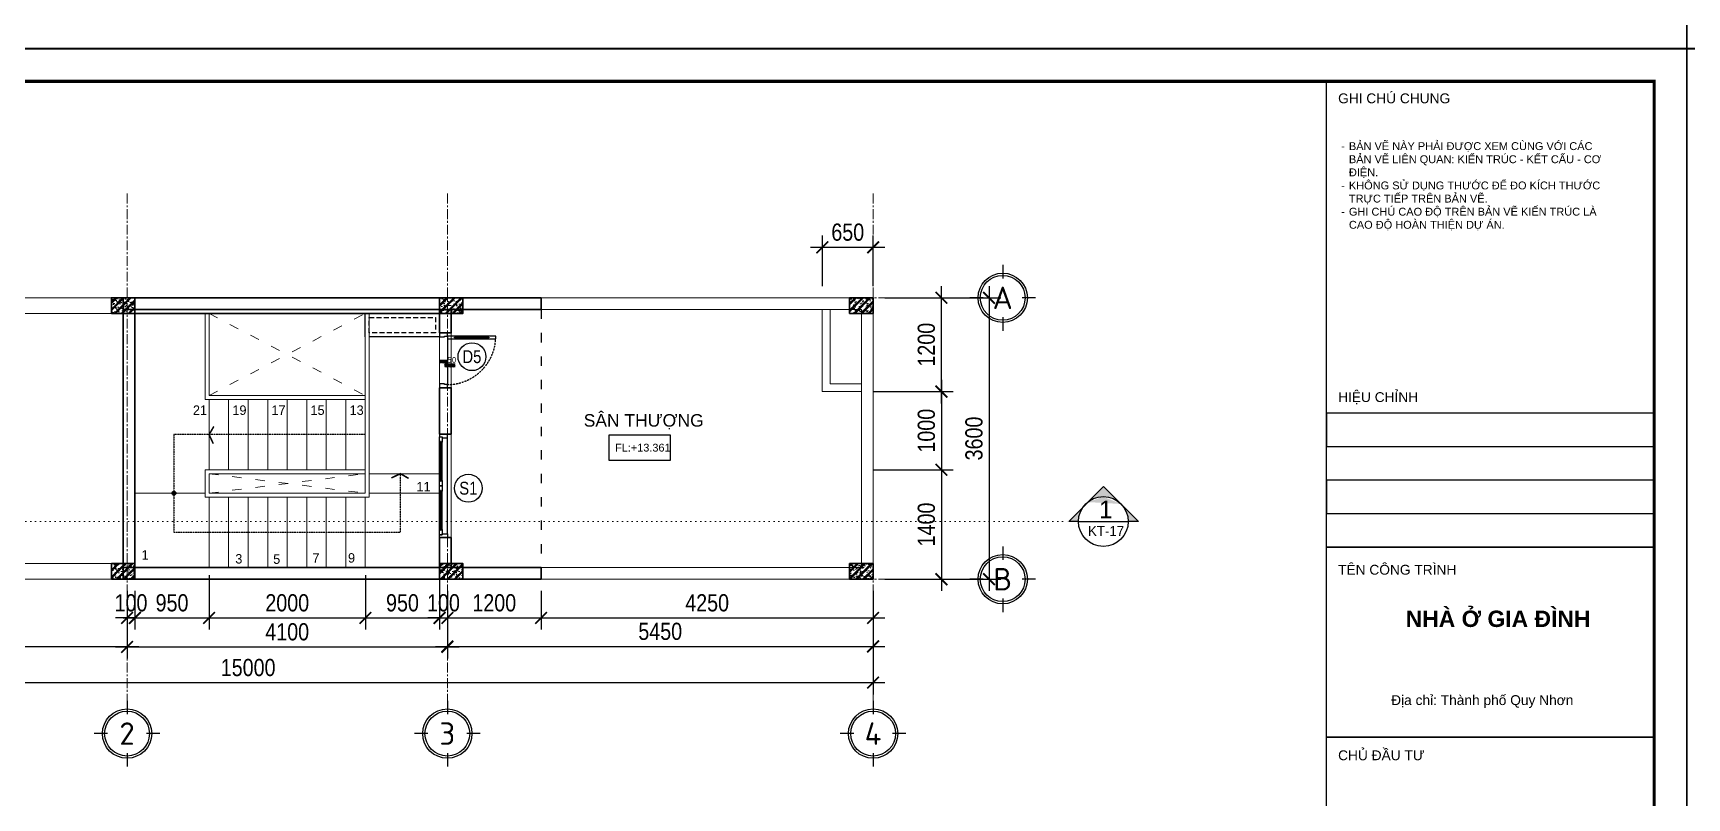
# Model space of a CAD drawing. Header units: inches. Extents: x 236662 to 497023, y -248575 to 81795.
# Drawn here: x 296492 to 317662, y -62892 to -53108 of the extents above; entities that cross this region are included whole.
import ezdxf
from ezdxf.enums import TextEntityAlignment as Align

# ---------------------------------------------------------------- set-up
doc = ezdxf.new("R2010")
doc.units = ezdxf.units.IN
doc.header["$LTSCALE"] = 10
doc.header["$MEASUREMENT"] = 0
for name, pattern in [('ACAD_ISO03W100', [30, 12, -18]), ('CENTER', [2, 1.25, -0.25, 0.25, -0.25]), ('CENTER2', [1.125, 0.75, -0.125, 0.125, -0.125]), ('DASHED2', [0.375, 0.25, -0.125]), ('DOT2', [0.125, 0, -0.125]), ('HIDDEN', [0.375, 0.25, -0.125])]:
    doc.linetypes.add(name, pattern=pattern)
for name, color, linetype in [('01. HP_TEXT', 9, 'Continuous'), ('04. HP_CUA', 153, 'Continuous'), ('07. HP_KY HIEU', 43, 'Continuous'), ('08. HP_DIM', 118, 'Continuous'), ('10. HP_VAT DUNG 1', 144, 'Continuous'), ('12. HP_NET KHUAT', 25, 'ACAD_ISO03W100'), ('TEXT', 2, 'Continuous'), ('truc', 2, 'CENTER2')]:
    doc.layers.add(name, color=color, linetype=linetype)
for name, color, linetype, lineweight in [('02. HP_BE TONG', 1, 'Continuous', 35), ('03. HP_TUONG', 2, 'Continuous', 35), ('05. HP_TRUC', 251, 'CENTER', 5), ('06. HP_THAY 1', 134, 'Continuous', 15), ('06. HP_THAY 2', 147, 'Continuous', 13), ('09_HP_HATCH', 8, 'Continuous', 5), ('14. HP_OPENING', 250, 'ACAD_ISO03W100', 5), ('GHICHU', 7, 'Continuous', 9), ('N KHUAT', 8, 'Continuous', 5), ('net-025', 3, 'Continuous', 25)]:
    doc.layers.add(name, color=color, linetype=linetype, lineweight=lineweight)
doc.layers.add('Tpl_Bound', color=1, linetype='Continuous', plot=False)
doc.styles.add('AVO', font='VAVOB.TTF')
doc.styles.add('BAOANNOTE', font='arial.ttf', dxfattribs={"width": 0.8})
doc.styles.add('ISOCP50', font='isocpeur.ttf')
doc.styles.get("Standard").update_dxf_attribs({"font": 'arial.ttf'})
doc.styles.add('TA1', font='arial.ttf')
doc.styles.add('Tahoma', font='tahoma.ttf')
doc.styles.add('TEXT (none)', font='arial.ttf')
doc.styles.add('text2', font='VHELVCN.TTF')
doc.styles.add('TEXTS', font='VHELVCN.TTF')
doc.styles.add('TITLE', font='VHELVCN.TTF')
doc.dimstyles.new('AL-100', dxfattribs={"dimtxt": 220, "dimasz": 150, "dimexe": 150, "dimexo": 150, "dimgap": 80, "dimtad": 1, "dimdec": 0, "dimzin": 9, "dimtxsty": 'text2', "dimblk": 'ARCHTICK', "dimcen": 1, "dimdle": 150, "dimclrd": 256, "dimclre": 256, "dimclrt": 7, "dimadec": 0, "dimazin": 0, "dimtfac": 1, "dimtdec": 0, "dimtix": 1, "dimtmove": 2, "dimatfit": 3, "dimldrblk": 'ARCHTICK', "dimfxl": 1, "dimtolj": 1, "dimtzin": 0, "dimlwd": -1, "dimlwe": -1, "dimarcsym": 0})

# ---------------------------------------------------------------- blocks, each defined once
blk = doc.blocks.new('_ArchTick')
at = {"color": 0, "linetype": 'ByBlock', "const_width": 0.15}
blk.add_lwpolyline([(-0.5, -0.5), (0.5, 0.5)], dxfattribs=at)
blk = doc.blocks.new('*D160')
at = {"layer": '08. HP_DIM', "transparency": 16777216}
for p, q in [((308119, -58545), (308119, -60245)), ((307395, -58695), (308269, -58695)), ((307395, -60095), (308269, -60095))]:
    blk.add_line(p, q, dxfattribs=at)
at = {"layer": 'Defpoints', "color": 0, "transparency": 16777216}
for p in [(307245, -58695), (307245, -60095), (308119, -60095)]:
    blk.add_point(p, dxfattribs=at)
at = {"layer": '08. HP_DIM', "transparency": 16777216, "xscale": 150, "yscale": 150, "zscale": 150}
for p, rotation in [((308119, -58695), 90), ((308119, -60095), 270)]:
    blk.add_blockref('_ArchTick', p, dxfattribs=dict(at, rotation=rotation))
at = {"layer": '08. HP_DIM', "color": 7, "transparency": 16777216, "insert": (307927, -59395), "char_height": 220, "attachment_point": 5, "rotation": 90, "style": 'text2'}
blk.add_mtext('\\A1;1400', dxfattribs=at)
blk = doc.blocks.new('*D152')
at = {"layer": '08. HP_DIM', "transparency": 16777216}
for p, q in [((298745, -60045), (298745, -60740)), ((297795, -60245), (297795, -60740)), ((297645, -60590), (298895, -60590))]:
    blk.add_line(p, q, dxfattribs=at)
at = {"layer": 'Defpoints', "color": 0, "transparency": 16777216}
for p in [(298745, -59895), (297795, -60095), (298745, -60590)]:
    blk.add_point(p, dxfattribs=at)
at = {"layer": '08. HP_DIM', "transparency": 16777216, "xscale": 150, "yscale": 150, "zscale": 150, "rotation": 180}
blk.add_blockref('_ArchTick', (297795, -60590), dxfattribs=at)
at = {"layer": '08. HP_DIM', "transparency": 16777216, "xscale": 150, "yscale": 150, "zscale": 150}
blk.add_blockref('_ArchTick', (298745, -60590), dxfattribs=at)
at = {"layer": '08. HP_DIM', "color": 7, "transparency": 16777216, "insert": (298270, -60398), "char_height": 220, "attachment_point": 5, "style": 'text2'}
blk.add_mtext('\\A1;950', dxfattribs=at)
blk = doc.blocks.new('*D153')
at = {"layer": '08. HP_DIM', "transparency": 16777216}
for p, q in [((301795, -60245), (301795, -60740)), ((302995, -60245), (302995, -60740)), ((301645, -60590), (303145, -60590))]:
    blk.add_line(p, q, dxfattribs=at)
at = {"layer": 'Defpoints', "color": 0, "transparency": 16777216}
for p in [(301795, -60095), (302995, -60095), (302995, -60590)]:
    blk.add_point(p, dxfattribs=at)
at = {"layer": '08. HP_DIM', "transparency": 16777216, "xscale": 150, "yscale": 150, "zscale": 150, "rotation": 180}
blk.add_blockref('_ArchTick', (301795, -60590), dxfattribs=at)
at = {"layer": '08. HP_DIM', "transparency": 16777216, "xscale": 150, "yscale": 150, "zscale": 150}
blk.add_blockref('_ArchTick', (302995, -60590), dxfattribs=at)
at = {"layer": '08. HP_DIM', "color": 7, "transparency": 16777216, "insert": (302395, -60398), "char_height": 220, "attachment_point": 5, "style": 'text2'}
blk.add_mtext('\\A1;1200', dxfattribs=at)
blk = doc.blocks.new('*D154')
at = {"layer": '08. HP_DIM', "transparency": 16777216}
for p, q in [((302995, -60245), (302995, -60740)), ((307245, -60245), (307245, -60740)), ((302845, -60590), (307395, -60590))]:
    blk.add_line(p, q, dxfattribs=at)
at = {"layer": 'Defpoints', "color": 0, "transparency": 16777216}
for p in [(302995, -60095), (307245, -60095), (307245, -60590)]:
    blk.add_point(p, dxfattribs=at)
at = {"layer": '08. HP_DIM', "transparency": 16777216, "xscale": 150, "yscale": 150, "zscale": 150, "rotation": 180}
blk.add_blockref('_ArchTick', (302995, -60590), dxfattribs=at)
at = {"layer": '08. HP_DIM', "transparency": 16777216, "xscale": 150, "yscale": 150, "zscale": 150}
blk.add_blockref('_ArchTick', (307245, -60590), dxfattribs=at)
at = {"layer": '08. HP_DIM', "color": 7, "transparency": 16777216, "insert": (305120, -60398), "char_height": 220, "attachment_point": 5, "style": 'text2'}
blk.add_mtext('\\A1;4250', dxfattribs=at)
blk = doc.blocks.new('*D155')
at = {"layer": '08. HP_DIM', "transparency": 16777216}
for p, q in [((307395, -56495), (308269, -56495)), ((308119, -57845), (308119, -56345)), ((307245, -57695), (308269, -57695))]:
    blk.add_line(p, q, dxfattribs=at)
at = {"layer": 'Defpoints', "color": 0, "transparency": 16777216}
for p in [(307245, -56495), (308119, -56495), (307095, -57695)]:
    blk.add_point(p, dxfattribs=at)
at = {"layer": '08. HP_DIM', "transparency": 16777216, "xscale": 150, "yscale": 150, "zscale": 150}
for p, rotation in [((308119, -56495), 90), ((308119, -57695), 270)]:
    blk.add_blockref('_ArchTick', p, dxfattribs=dict(at, rotation=rotation))
at = {"layer": '08. HP_DIM', "color": 7, "transparency": 16777216, "insert": (307927, -57095), "char_height": 220, "attachment_point": 5, "rotation": 90, "style": 'text2'}
blk.add_mtext('\\A1;1200', dxfattribs=at)
blk = doc.blocks.new('grid test1')
at = {"ltscale": 20}
for p, q in [((0, 440), (0, 260)), ((-260, 0), (-440, 0)), ((440, 0), (260, 0)), ((0, -260), (0, -440))]:
    blk.add_line(p, q, dxfattribs=at)
at = {"color": 251, "ltscale": 20, "true_color": 0x636466}
for radius in [330, 300]:
    blk.add_circle((0, 0), radius, dxfattribs=at)
at = {"layer": '01. HP_TEXT', "color": 2, "ltscale": 20, "true_color": 0xf1eb1f, "style": 'ISOCP50'}
blk.add_attdef('GRID', text='', height=300, dxfattribs=at).set_placement((-37, 0), align=Align.MIDDLE_CENTER)
blk = doc.blocks.new('zcsadsdasd3')
at = {"layer": '05. HP_TRUC', "ltscale": 10}
for p, q in [((-15000, 4933), (-15000, -1554)), ((-9550, 4933), (-9550, -1554)), ((-5450, 4933), (-5450, -1554)), ((0, 4933), (0, -1554)), ((-15930, 3600), (1239, 3600)), ((-15930, 0), (1239, 0))]:
    blk.add_line(p, q, dxfattribs=at)
at = {"layer": '07. HP_KY HIEU', "ltscale": 20}
ref = blk.add_blockref('grid test1', (1659, 3600), dxfattribs=dict(at, xscale=0.955500000156462, yscale=0.955500000156462, zscale=0.955500000156462))
ref.add_attrib('GRID', 'A', dxfattribs={"layer": 'TEXT', "ltscale": 20, "height": 287, "style": 'ISOCP50'}).set_placement((1659, 3600), align=Align.MIDDLE_CENTER)
ref = blk.add_blockref('grid test1', (1659, 0), dxfattribs=dict(at, xscale=0.955500000156462, yscale=0.955500000156462, zscale=0.955500000156462))
ref.add_attrib('GRID', 'B', dxfattribs={"layer": 'TEXT', "ltscale": 20, "height": 287, "style": 'ISOCP50'}).set_placement((1659, 0), align=Align.MIDDLE_CENTER)
ref = blk.add_blockref('grid test1', (-15000, -1975), dxfattribs=dict(at, xscale=0.955500000156462, yscale=0.955500000156462, zscale=0.955500000156462))
ref.add_attrib('GRID', '1', dxfattribs={"layer": 'TEXT', "ltscale": 20, "height": 287, "style": 'ISOCP50'}).set_placement((-15000, -1975), align=Align.MIDDLE_CENTER)
ref = blk.add_blockref('grid test1', (-9550, -1975), dxfattribs=dict(at, xscale=0.955500000156462, yscale=0.955500000156462, zscale=0.955500000156462))
ref.add_attrib('GRID', '2', dxfattribs={"layer": 'TEXT', "ltscale": 20, "height": 287, "style": 'ISOCP50'}).set_placement((-9550, -1975), align=Align.MIDDLE_CENTER)
ref = blk.add_blockref('grid test1', (-5450, -1975), dxfattribs=dict(at, xscale=0.955500000156462, yscale=0.955500000156462, zscale=0.955500000156462))
ref.add_attrib('GRID', '3', dxfattribs={"layer": 'TEXT', "ltscale": 20, "height": 287, "style": 'ISOCP50'}).set_placement((-5450, -1975), align=Align.MIDDLE_CENTER)
ref = blk.add_blockref('grid test1', (0, -1975), dxfattribs=dict(at, xscale=0.955500000156462, yscale=0.955500000156462, zscale=0.955500000156462))
ref.add_attrib('GRID', '4', dxfattribs={"layer": 'TEXT', "ltscale": 20, "height": 287, "style": 'ISOCP50'}).set_placement((0, -1975), align=Align.MIDDLE_CENTER)
blk = doc.blocks.new('*D156')
at = {"layer": '08. HP_DIM', "transparency": 16777216}
for p, q in [((298745, -60045), (298745, -60740)), ((300745, -60045), (300745, -60740)), ((298595, -60590), (300895, -60590))]:
    blk.add_line(p, q, dxfattribs=at)
at = {"layer": 'Defpoints', "color": 0, "transparency": 16777216}
for p in [(298745, -59895), (300745, -59895), (300745, -60590)]:
    blk.add_point(p, dxfattribs=at)
at = {"layer": '08. HP_DIM', "transparency": 16777216, "xscale": 150, "yscale": 150, "zscale": 150, "rotation": 180}
blk.add_blockref('_ArchTick', (298745, -60590), dxfattribs=at)
at = {"layer": '08. HP_DIM', "transparency": 16777216, "xscale": 150, "yscale": 150, "zscale": 150}
blk.add_blockref('_ArchTick', (300745, -60590), dxfattribs=at)
at = {"layer": '08. HP_DIM', "color": 7, "transparency": 16777216, "insert": (299745, -60398), "char_height": 220, "attachment_point": 5, "style": 'text2'}
blk.add_mtext('\\A1;2000', dxfattribs=at)
blk = doc.blocks.new('*D157')
at = {"layer": '08. HP_DIM', "transparency": 16777216}
for p, q in [((300745, -60045), (300745, -60740)), ((301695, -60045), (301695, -60740)), ((300595, -60590), (301845, -60590))]:
    blk.add_line(p, q, dxfattribs=at)
at = {"layer": 'Defpoints', "color": 0, "transparency": 16777216}
for p in [(300745, -59895), (301695, -59895), (301695, -60590)]:
    blk.add_point(p, dxfattribs=at)
at = {"layer": '08. HP_DIM', "transparency": 16777216, "xscale": 150, "yscale": 150, "zscale": 150, "rotation": 180}
blk.add_blockref('_ArchTick', (300745, -60590), dxfattribs=at)
at = {"layer": '08. HP_DIM', "transparency": 16777216, "xscale": 150, "yscale": 150, "zscale": 150}
blk.add_blockref('_ArchTick', (301695, -60590), dxfattribs=at)
at = {"layer": '08. HP_DIM', "color": 7, "transparency": 16777216, "insert": (301220, -60398), "char_height": 220, "attachment_point": 5, "style": 'text2'}
blk.add_mtext('\\A1;950', dxfattribs=at)
blk = doc.blocks.new('*D158')
at = {"layer": '08. HP_DIM', "transparency": 16777216}
for p, q in [((308119, -57545), (308119, -58845)), ((307245, -57695), (308269, -57695)), ((307245, -58695), (308269, -58695))]:
    blk.add_line(p, q, dxfattribs=at)
at = {"layer": 'Defpoints', "color": 0, "transparency": 16777216}
for p in [(307095, -57695), (307095, -58695), (308119, -58695)]:
    blk.add_point(p, dxfattribs=at)
at = {"layer": '08. HP_DIM', "transparency": 16777216, "xscale": 150, "yscale": 150, "zscale": 150}
for p, rotation in [((308119, -57695), 90), ((308119, -58695), 270)]:
    blk.add_blockref('_ArchTick', p, dxfattribs=dict(at, rotation=rotation))
at = {"layer": '08. HP_DIM', "color": 7, "transparency": 16777216, "insert": (307927, -58195), "char_height": 220, "attachment_point": 5, "rotation": 90, "style": 'text2'}
blk.add_mtext('\\A1;1000', dxfattribs=at)
blk = doc.blocks.new('*D159')
at = {"layer": '08. HP_DIM', "transparency": 16777216}
for p, q in [((306445, -55849), (307395, -55849)), ((306595, -56345), (306595, -55699)), ((307245, -56345), (307245, -55699))]:
    blk.add_line(p, q, dxfattribs=at)
at = {"layer": 'Defpoints', "color": 0, "transparency": 16777216}
for p in [(307245, -55849), (306595, -56495), (307245, -56495)]:
    blk.add_point(p, dxfattribs=at)
at = {"layer": '08. HP_DIM', "transparency": 16777216, "xscale": 150, "yscale": 150, "zscale": 150, "rotation": 180}
blk.add_blockref('_ArchTick', (306595, -55849), dxfattribs=at)
at = {"layer": '08. HP_DIM', "transparency": 16777216, "xscale": 150, "yscale": 150, "zscale": 150}
blk.add_blockref('_ArchTick', (307245, -55849), dxfattribs=at)
at = {"layer": '08. HP_DIM', "color": 7, "transparency": 16777216, "insert": (306920, -55656), "char_height": 220, "attachment_point": 5, "style": 'text2'}
blk.add_mtext('\\A1;650', dxfattribs=at)
blk = doc.blocks.new('KHUNG TEN A-3')
at = {"layer": '01. HP_TEXT'}
for points in [[(365, 220.95), (365, 292), (415, 292), (415, 220.95)], [(365, 241.41), (365, 236.3), (415, 236.3), (415, 241.41)], [(365, 231.18), (365, 236.3), (415, 236.3), (415, 231.18)], [(365, 231.18), (365, 226.07), (415, 226.07), (415, 231.18)], [(365, 220.95), (365, 226.07), (415, 226.07), (415, 220.95)], [(365, 191.95), (365, 220.95), (415, 220.95), (415, 191.95)], [(365, 163.34), (365, 191.95), (415, 191.95), (415, 163.34)]]:
    blk.add_lwpolyline(points, close=True, dxfattribs=at)
at = {"layer": '02. HP_BE TONG', "color": 1, "const_width": 0.5}
blk.add_lwpolyline([(15, 5), (415, 5), (415, 292), (15, 292)], close=True, dxfattribs=at)
at = {"layer": '06. HP_THAY 1'}
blk.add_lwpolyline([(0, 297), (420, 297), (420, 0), (0, 0)], close=True, dxfattribs=at)
at = {"layer": 'Defpoints'}
blk.add_lwpolyline([(0, 0), (420, 0), (420, 297), (0, 297)], close=True, dxfattribs=at)
at = {"layer": '01. HP_TEXT', "color": 7, "style": 'TA1'}
for s, p in [('GHI CHÚ CHUNG', (366.75, 288.67)), ('HIỆU CHỈNH', (366.75, 243.09)), ('TÊN CÔNG TRÌNH', (366.75, 216.75)), ('CHỦ ĐẦU TƯ', (366.75, 188.44))]:
    blk.add_text(s, height=1.5, dxfattribs=at).set_placement(p)
at = {"layer": '01. HP_TEXT', "attachment_point": 1}
for s, width, gutter_width, heights, insert, char_height, style in [('\\pi-1.2,l2.4,t2.4,4.8;-^IBẢN VẼ NÀY PHẢI ĐƯỢC XEM CÙNG VỚI CÁC \\P\\pi0,t4.8;BẢN VẼ LIÊN QUAN: KIẾN TRÚC - KẾT CẤU - CƠ \\PĐIỆN.\\P\\pi-1.2,t2.4,4.8;-^IKHÔNG SỬ DỤNG THƯỚC ĐỂ ĐO KÍCH THƯỚC \\P\\pi0,t4.8;TRỰC TIẾP TRÊN BẢN VẼ.\\P\\pi-1.2,t2.4,4.8;-^IGHI CHÚ CAO ĐỘ TRÊN BẢN VẼ KIẾN TRÚC LÀ \\P\\pi0,t4.8;CAO ĐỘ HOÀN THIỆN DỰ ÁN.', 42.6333, 2.41, [32.36], (366, 282.73), 1.2, 'TEXT (none)'), ('\\pi10.25739;{\\fArial|b1|i0|c0|p34;NHÀ Ở GIA ĐÌNH}', 48.1904, 0.0339, [17.72], (366.81, 211.27), 2.5, 'TA1')]:
    blk.add_mtext_dynamic_manual_height_columns(s, width=width, gutter_width=gutter_width, heights=heights, dxfattribs=dict(at, insert=insert, char_height=char_height, style=style))
at = {"layer": '01. HP_TEXT', "color": 7, "insert": (372.3, 198.36), "char_height": 1.5, "attachment_point": 1, "style": 'TA1'}
blk.add_mtext_dynamic_manual_height_columns('\\A1;\\pxi-0.29899,l2,t4.70101,11.70101;Địa chỉ: Thành phố Quy Nhơn', width=34.8513, gutter_width=2.41, heights=[62.37], dxfattribs=at)
blk = doc.blocks.new('*D304')
at = {"layer": '08. HP_DIM', "transparency": 16777216}
for p, q in [((301695, -60045), (301695, -60740)), ((301795, -60245), (301795, -60740)), ((301695, -60590), (301545, -60590)), ((301695, -60590), (301795, -60590)), ((301795, -60590), (301945, -60590))]:
    blk.add_line(p, q, dxfattribs=at)
at = {"layer": 'Defpoints', "color": 0, "transparency": 16777216}
for p in [(301695, -59895), (301795, -60095), (301795, -60590)]:
    blk.add_point(p, dxfattribs=at)
at = {"layer": '08. HP_DIM', "transparency": 16777216, "xscale": 150, "yscale": 150, "zscale": 150}
blk.add_blockref('_ArchTick', (301695, -60590), dxfattribs=at)
at = {"layer": '08. HP_DIM', "transparency": 16777216, "xscale": 150, "yscale": 150, "zscale": 150, "rotation": 180}
blk.add_blockref('_ArchTick', (301795, -60590), dxfattribs=at)
at = {"layer": '08. HP_DIM', "color": 7, "transparency": 16777216, "insert": (301745, -60398), "char_height": 220, "attachment_point": 5, "style": 'text2'}
blk.add_mtext('\\A1;100', dxfattribs=at)
blk = doc.blocks.new('*D305')
at = {"layer": '08. HP_DIM', "transparency": 16777216}
for p, q in [((297695, -60245), (297695, -60740)), ((297795, -60245), (297795, -60740)), ((297695, -60590), (297545, -60590)), ((297795, -60590), (297695, -60590)), ((297795, -60590), (297945, -60590))]:
    blk.add_line(p, q, dxfattribs=at)
at = {"layer": 'Defpoints', "color": 0, "transparency": 16777216}
for p in [(297695, -60095), (297795, -60095), (297695, -60590)]:
    blk.add_point(p, dxfattribs=at)
at = {"layer": '08. HP_DIM', "transparency": 16777216, "xscale": 150, "yscale": 150, "zscale": 150}
blk.add_blockref('_ArchTick', (297695, -60590), dxfattribs=at)
at = {"layer": '08. HP_DIM', "transparency": 16777216, "xscale": 150, "yscale": 150, "zscale": 150, "rotation": 180}
blk.add_blockref('_ArchTick', (297795, -60590), dxfattribs=at)
at = {"layer": '08. HP_DIM', "color": 7, "transparency": 16777216, "insert": (297745, -60398), "char_height": 220, "attachment_point": 5, "style": 'text2'}
blk.add_mtext('\\A1;100', dxfattribs=at)
blk = doc.blocks.new('sdfssdas')
at = {"lineweight": -3}
h = blk.add_hatch(color=256, dxfattribs=at)
edge = h.paths.add_edge_path()
edge.add_line((1902405, -245251), (1902534, -245251))
edge.add_ellipse((1902860, -245251), major_axis=(-231, 231), ratio=1, start_angle=7.3398, end_angle=45, ccw=False)
edge.add_line((1902602, -245052), (1902405, -245251))
edge = h.paths.add_edge_path()
edge.add_ellipse((1902860, -245251), major_axis=(-231, 231), ratio=1, start_angle=315, end_angle=353.4928, ccw=False)
edge.add_ellipse((1902860, -245251), major_axis=(-319, 69), ratio=1, start_angle=237.205, end_angle=282.205, ccw=False)
edge.add_line((1903091, -245020), (1902860, -244789))
edge.add_line((1902860, -244789), (1902657, -244996))
edge = h.paths.add_edge_path()
edge.add_ellipse((1902860, -245251), major_axis=(-109, 308), ratio=1, start_angle=250.4425, end_angle=295.4425, ccw=False)
edge.add_line((1903187, -245251), (1903322, -245251))
edge.add_line((1903322, -245251), (1903091, -245020))
blk.add_line((1902534, -245251), (1903187, -245251), dxfattribs=at)
blk.add_lwpolyline([(1902534, -245251), (1902405, -245251), (1902860, -244789), (1903322, -245251), (1903187, -245251)], dxfattribs=at)
blk.add_circle((1902860, -245251), 327, dxfattribs=at)
at = {"layer": 'GHICHU', "color": 0, "linetype": 'Continuous', "attachment_point": 1, "style": 'AVO'}
for s, insert, char_height, width in [('{\\fVNI-Avo|b0|i0|c0|p2;1}', (1902805, -244975), 234.38, 39462.4), ('{\\fVNI-Avo|b0|i0|c0|p2;KT-17}', (1902659, -245310), 130, 21888.48)]:
    blk.add_mtext(s, dxfattribs=dict(at, insert=insert, char_height=char_height, width=width))
blk = doc.blocks.new('ádasdzz')
at = {"layer": 'truc', "color": 2, "linetype": 'DOT2', "lineweight": 5, "ltscale": 50}
blk.add_lwpolyline([(450, -644), (6834, -644), (6834, -2300), (21310, -2300)], dxfattribs=at)
at = {"xscale": 0.9750026861104956, "yscale": 0.9750026861104956, "zscale": 0.9750026861104956}
blk.add_blockref('sdfssdas', (-1833540, 236820), dxfattribs=at)
blk = doc.blocks.new('Level mark - Plan 2')
blk.add_lwpolyline([(12.53, 0.4), (12.53, 3.6), (4.64, 3.6), (4.64, 0.4)], close=True)
at = {"style": 'BAOANNOTE', "flags": 8}
blk.add_attdef('FL%%P0.000', text='', height=2, dxfattribs=at).set_placement((9, 2), align=Align.MIDDLE_CENTER)
blk = doc.blocks.new('*D1316')
at = {"layer": '08. HP_DIM', "transparency": 16777216}
for p, q in [((-15000, -3750), (-15000, -5073)), ((0, -3750), (0, -5073)), ((-15150, -4923), (150, -4923))]:
    blk.add_line(p, q, dxfattribs=at)
at = {"layer": 'Defpoints', "color": 0, "transparency": 16777216}
for p in [(-15000, -3600), (0, -3600), (0, -4923)]:
    blk.add_point(p, dxfattribs=at)
at = {"layer": '08. HP_DIM', "transparency": 16777216, "xscale": 150, "yscale": 150, "zscale": 150, "rotation": 180}
blk.add_blockref('_ArchTick', (-15000, -4923), dxfattribs=at)
at = {"layer": '08. HP_DIM', "transparency": 16777216, "xscale": 150, "yscale": 150, "zscale": 150}
blk.add_blockref('_ArchTick', (0, -4923), dxfattribs=at)
at = {"layer": '08. HP_DIM', "color": 7, "transparency": 16777216, "insert": (-8000, -4731), "char_height": 220, "attachment_point": 5, "style": 'text2'}
blk.add_mtext('\\A1;15000', dxfattribs=at)
blk = doc.blocks.new('*D1317')
at = {"layer": '08. HP_DIM', "transparency": 16777216}
for p, q in [((-9550, -3750), (-9550, -4616)), ((-5450, -3750), (-5450, -4616)), ((-9700, -4466), (-5300, -4466))]:
    blk.add_line(p, q, dxfattribs=at)
at = {"layer": 'Defpoints', "color": 0, "transparency": 16777216}
for p in [(-9550, -3600), (-5450, -3600), (-5450, -4466)]:
    blk.add_point(p, dxfattribs=at)
at = {"layer": '08. HP_DIM', "transparency": 16777216, "xscale": 150, "yscale": 150, "zscale": 150, "rotation": 180}
blk.add_blockref('_ArchTick', (-9550, -4466), dxfattribs=at)
at = {"layer": '08. HP_DIM', "transparency": 16777216, "xscale": 150, "yscale": 150, "zscale": 150}
blk.add_blockref('_ArchTick', (-5450, -4466), dxfattribs=at)
at = {"layer": '08. HP_DIM', "color": 7, "transparency": 16777216, "insert": (-7500, -4274), "char_height": 220, "attachment_point": 5, "style": 'text2'}
blk.add_mtext('\\A1;4100', dxfattribs=at)
blk = doc.blocks.new('*D1318')
at = {"layer": '08. HP_DIM', "transparency": 16777216}
for p, q in [((-5450, -3750), (-5450, -4610)), ((0, -3750), (0, -4610)), ((-5600, -4460), (150, -4460))]:
    blk.add_line(p, q, dxfattribs=at)
at = {"layer": 'Defpoints', "color": 0, "transparency": 16777216}
for p in [(-5450, -3600), (0, -3600), (0, -4460)]:
    blk.add_point(p, dxfattribs=at)
at = {"layer": '08. HP_DIM', "transparency": 16777216, "xscale": 150, "yscale": 150, "zscale": 150, "rotation": 180}
blk.add_blockref('_ArchTick', (-5450, -4460), dxfattribs=at)
at = {"layer": '08. HP_DIM', "transparency": 16777216, "xscale": 150, "yscale": 150, "zscale": 150}
blk.add_blockref('_ArchTick', (0, -4460), dxfattribs=at)
at = {"layer": '08. HP_DIM', "color": 7, "transparency": 16777216, "insert": (-2725, -4268), "char_height": 220, "attachment_point": 5, "style": 'text2'}
blk.add_mtext('\\A1;5450', dxfattribs=at)
blk = doc.blocks.new('COT')
at = {"layer": '09_HP_HATCH'}
h = blk.add_hatch(dxfattribs=at)
h.set_pattern_fill('CHAU-01', color=256, scale=15, pattern_type=2)
h.set_pattern_definition([(50, (-55276.965, -37444.2), (107.58903, -9.41282), [11.25, -123.75]), (355, (-55276.97, -37444.2), (-20.8127, 112.82882), [9, -99]), (100.4514, (-55268, -37444.99), (86.7764, 103.41593), [9.56103, -105.17132]), (46.1842, (-55276.97, -37414.2), (160.08616, -24.82785), [16.875, -185.625]), (96.6356, (-55263.62, -37416.27), (140.1994, 146.11768), [14.34154, -157.75695]), (351.1842, (-55276.97, -37414.2), (140.1993, 146.1178), [13.5, -148.5]), (21, (-55261.965, -37421.7), (89.53606, -60.39283), [11.25, -123.75]), (326, (-55261.97, -37421.7), (36.4973, 108.7725), [9, -99]), (71.4514, (-55254.5, -37426.73), (126.0334, 48.37957), [9.56103, -105.17132]), (37.5, (-55276.965, -37444.2), (1.823978, 49.934078), [0, -97.8, 0, -100.5, 0, -99.375]), (7.5, (-55276.965, -37444.2), (39.46043, 59.161757), [0, -57.3, 0, -95.55, 0, -37.875]), (327.5, (-55310.415, -37444.2), (80.073365, -3.38323), [0, -37.5, 0, -117, 0, -155.25]), (317.5, (-55325.415, -37444.2), (87.477925, 15.01575), [0, -48.75, 0, -77.7, 0, -110.25]), (45, (-55276.965, -37444.2), (-45.07806, 45.07806), []), (45, (-55276.965, -37425.827), (-45.07806, 45.07806), [])])
h.paths.add_polyline_path([(0, -200), (300, -200), (300, 0), (0, 0)])
at = {"layer": '02. HP_BE TONG'}
blk.add_lwpolyline([(0, -200), (300, -200), (300, 0), (0, 0)], close=True, dxfattribs=at)
blk = doc.blocks.new('ádasdwdczxzc')
at = {"layer": '03. HP_TUONG'}
for p in [(-15000, 3600), (-9750, 3600), (-5550, 3600), (-300, 3600), (-15000, 200), (-9750, 200), (-5550, 200), (-300, 200)]:
    blk.add_blockref('COT', p, dxfattribs=at)
blk = doc.blocks.new('*D1319')
at = {"layer": '08. HP_DIM', "transparency": 16777216}
for p, q in [((150, 0), (1634, 0)), ((1484, 150), (1484, -3750)), ((150, -3600), (1634, -3600))]:
    blk.add_line(p, q, dxfattribs=at)
at = {"layer": 'Defpoints', "color": 0, "transparency": 16777216}
for p in [(0, 0), (0, -3600), (1484, -3600)]:
    blk.add_point(p, dxfattribs=at)
at = {"layer": '08. HP_DIM', "transparency": 16777216, "xscale": 150, "yscale": 150, "zscale": 150}
for p, rotation in [((1484, 0), 90), ((1484, -3600), 270)]:
    blk.add_blockref('_ArchTick', p, dxfattribs=dict(at, rotation=rotation))
at = {"layer": '08. HP_DIM', "color": 7, "transparency": 16777216, "insert": (1292, -1800), "char_height": 220, "attachment_point": 5, "rotation": 90, "style": 'text2'}
blk.add_mtext('\\A1;3600', dxfattribs=at)
blk = doc.blocks.new('Step Symbol - Metric')
h = blk.add_hatch()
h.set_pattern_fill('_USER', color=0, angle=45, style=0, pattern_type=0)
h.set_pattern_definition([(45, (0, 4), (-0.70711, 0.70711), [])])
h.paths.add_polyline_path([(8, 0), (8, -3), (-3, -3), (-3, 1), (-8, 1), (-8, 4), (0, 4), (0, 0)])
at = {"color": 0}
blk.add_lwpolyline([(8, 0), (0, 0), (0, 4), (-8, 4)], dxfattribs=at)
blk.add_attdef('Step', (2, 2), '', height=3, dxfattribs=at)
blk = doc.blocks.new('*D1320')
at = {"layer": '08. HP_DIM', "transparency": 16777216}
for p, q in [((-15000, -3750), (-15000, -4616)), ((-9550, -3750), (-9550, -4616)), ((-9400, -4466), (-15150, -4466))]:
    blk.add_line(p, q, dxfattribs=at)
at = {"layer": 'Defpoints', "color": 0, "transparency": 16777216}
for p in [(-15000, -3600), (-9550, -3600), (-15000, -4466)]:
    blk.add_point(p, dxfattribs=at)
at = {"layer": '08. HP_DIM', "transparency": 16777216, "xscale": 150, "yscale": 150, "zscale": 150, "rotation": 180}
blk.add_blockref('_ArchTick', (-15000, -4466), dxfattribs=at)
at = {"layer": '08. HP_DIM', "transparency": 16777216, "xscale": 150, "yscale": 150, "zscale": 150}
blk.add_blockref('_ArchTick', (-9550, -4466), dxfattribs=at)
at = {"layer": '08. HP_DIM', "color": 7, "transparency": 16777216, "insert": (-12275, -4274), "char_height": 220, "attachment_point": 5, "style": 'text2'}
blk.add_mtext('\\A1;5450', dxfattribs=at)
blk = doc.blocks.new('*U163')
at = {"ltscale": 100}
for p, q in [((40, 620), (40, 200)), ((75, 200), (75, 620))]:
    blk.add_line(p, q, dxfattribs=at)
at = {"color": 8, "ltscale": 100}
blk.add_line((40, 100), (660, 100), dxfattribs=at)
at = {"ltscale": 100}
for points in [[(40, 720), (40, 620), (52, 620), (52, 630), (62, 630), (62, 620), (75, 620), (75, 720)], [(50, 65), (40, 65), (40, 100), (0, 100), (0, 0), (50, 0)], [(62, 200), (62, 190), (52, 190), (52, 200), (40, 200), (40, 100), (75, 100), (75, 200)], [(700, 100), (660, 100), (660, 65), (650, 65), (650, 0), (700, 0)]]:
    blk.add_lwpolyline(points, close=True, dxfattribs=at)
at = {"color": 8, "ltscale": 100}
blk.add_lwpolyline([(62, 630), (52, 630), (52, 190), (62, 190)], close=True, dxfattribs=at)
at = {"color": 8, "linetype": 'HIDDEN', "ltscale": 10}
blk.add_arc((40, 100), 620, 360, 90, dxfattribs=at)
blk = doc.blocks.new('*U1315')
for p, q in [((50, 0), (1275, 0)), ((105, 100), (592.5, 100)), ((105, 65), (592.5, 65)), ((732.5, 100), (1220, 100)), ((732.5, 65), (1220, 65))]:
    blk.add_line(p, q)
for points in [[(50, 65), (50, 0), (0, 0), (0, 100), (35, 100), (35, 65)], [(95, 78.5), (105, 78.5), (105, 65), (35, 65), (35, 100), (105, 100), (105, 86.5), (95, 86.5)], [(662.5, 65), (592.5, 65), (592.5, 78.5), (602.5, 78.5), (602.5, 86.5), (592.5, 86.5), (592.5, 100), (662.5, 100)], [(722.5, 78.5), (732.5, 78.5), (732.5, 65), (662.5, 65), (662.5, 100), (732.5, 100), (732.5, 86.5), (722.5, 86.5)], [(1290, 65), (1220, 65), (1220, 78.5), (1230, 78.5), (1230, 86.5), (1220, 86.5), (1220, 100), (1290, 100)], [(1275, 65), (1275, 0), (1325, 0), (1325, 100), (1290, 100), (1290, 65)]]:
    blk.add_lwpolyline(points, close=True)
at = {"color": 8}
for points in [[(95, 86.5), (95, 78.5), (602.5, 78.5), (602.5, 86.5)], [(722.5, 86.5), (722.5, 78.5), (1230, 78.5), (1230, 86.5)]]:
    blk.add_lwpolyline(points, close=True, dxfattribs=at)
blk = doc.blocks.new('CUA TANG TUM')
at = {"layer": '04. HP_CUA'}
for name, p, rotation in [('*U163', (-5550, 3150), 270), ('*U1315', (-5450, 532), 90)]:
    blk.add_blockref(name, p, dxfattribs=dict(at, rotation=rotation))
blk = doc.blocks.new('KH-CUA')
at = {"ltscale": 50}
blk.add_circle((0, 0), 162, dxfattribs=at)
at = {"layer": 'TEXT', "ltscale": 50, "style": 'TEXTS'}
for tag, p, height in [('Ñ', (-91, -61), 150), ('1', (33, -101), 80)]:
    blk.add_attdef(tag, p, '', height=height, dxfattribs=at)
blk = doc.blocks.new('mb tang tum')
at = {"layer": '07. HP_KY HIEU'}
h = blk.add_hatch(color=256, dxfattribs=at)
h.dxf.hatch_style = 1
edge = h.paths.add_edge_path()
edge.add_arc((-8950, -2500), 25, 0, 360)
at = {"layer": '03. HP_TUONG'}
for points in [[(-9600, 0), (-4250, 0), (-4250, -150), (-9600, -150)], [(-9600, -150), (-9450, -150), (-9450, -3450), (-9600, -3450)], [(-9450, -200), (-5550, -200), (-5550, -150), (-9450, -150)], [(-5550, -150), (-5400, -150), (-5400, -450), (-5550, -450)], [(-5550, -1150), (-5400, -1150), (-5400, -1742.5), (-5550, -1742.5)], [(-9600, -3450), (-4250, -3450), (-4250, -3600), (-9600, -3600)]]:
    blk.add_lwpolyline(points, close=True, dxfattribs=at)
blk.add_lwpolyline([(-5550, -3067.5), (-5550, -3450), (-5400, -3450), (-5400, -3067.5), (-5550, -3067.5)], dxfattribs=at)
at = {"layer": '06. HP_THAY 1'}
for p, q in [((-8500, -200), (-8500, -1250)), ((-6500, -2250), (-6500, -200)), ((-6450, -2200), (-6450, -200)), ((-8500, -1250), (-6500, -1250))]:
    blk.add_line(p, q, dxfattribs=at)
for points in [[(-14800, -3600), (-14800, -3630), (-15030, -3630), (-15030, 30), (-14800, 30), (-14800, 0)], [(-9600, 0), (-15000, 0), (-15000, -3600), (-9600, -3600)], [(-4250, 0), (0, 0), (0, -3600), (-4250, -3600)], [(-9600, -200), (-14800, -200), (-14800, -3400), (-9600, -3400)], [(-8550, -200), (-8550, -1300), (-6500, -1300), (-6500, -200)], [(-4250, -150), (-150, -150), (-150, -3450), (-4250, -3450)], [(-6450, -2200), (-6450, -2550), (-8550, -2550), (-8550, -2200), (-6500, -2200)]]:
    blk.add_lwpolyline(points, dxfattribs=at)
for points in [[(-5550, -1742.5), (-5400, -1742.5), (-5400, -3067.5), (-5550, -3067.5)], [(-8500, -2250), (-6500, -2250), (-6500, -2500), (-8500, -2500)], [(-13400, -3400), (-14800, -3400), (-14800, -2700), (-13400, -2700)], [(-13420, -3380), (-14780, -3380), (-14780, -2720), (-13420, -2720)], [(-14730, -3380), (-14680, -3380), (-14680, -2720), (-14730, -2720)], [(-14580, -3380), (-14530, -3380), (-14530, -2720), (-14580, -2720)], [(-14430, -3380), (-14380, -3380), (-14380, -2720), (-14430, -2720)], [(-14280, -3380), (-14230, -3380), (-14230, -2720), (-14280, -2720)], [(-14130, -3380), (-14080, -3380), (-14080, -2720), (-14130, -2720)], [(-13980, -3380), (-13930, -3380), (-13930, -2720), (-13980, -2720)], [(-13830, -3380), (-13780, -3380), (-13780, -2720), (-13830, -2720)], [(-13680, -3380), (-13630, -3380), (-13630, -2720), (-13680, -2720)], [(-13530, -3380), (-13480, -3380), (-13480, -2720), (-13530, -2720)]]:
    blk.add_lwpolyline(points, close=True, dxfattribs=at)
at = {"layer": '06. HP_THAY 2'}
blk.add_line((-8500, -1300), (-8500, -2200), dxfattribs=at)
for points in [[(-15900, 30), (-16280, 30), (-16280, -2780), (-15900, -2780)], [(-15900, 0), (-15000, 0), (-15000, -100), (-15900, -100)], [(-5550, -450), (-5400, -450), (-5400, -1150), (-5550, -1150)], [(-8250, -2200), (-8250, -1300), (-8000, -1300), (-8000, -2200)], [(-8000, -2200), (-8000, -1300), (-7750, -1300), (-7750, -2200)], [(-7750, -2200), (-7750, -1300), (-7500, -1300), (-7500, -2200)], [(-7500, -2200), (-7500, -1300), (-7250, -1300), (-7250, -2200)], [(-7250, -2200), (-7250, -1300), (-7000, -1300), (-7000, -2200)], [(-7000, -2200), (-7000, -1300), (-6750, -1300), (-6750, -2200)], [(-6750, -2200), (-6750, -1300), (-6500, -1300), (-6500, -2200)], [(-6450, -2250), (-5550, -2250), (-5550, -2500), (-6450, -2500)], [(-8500, -3450), (-8500, -2550), (-8250, -2550), (-8250, -3450)], [(-8250, -3450), (-8250, -2550), (-8000, -2550), (-8000, -3450)], [(-8000, -3450), (-8000, -2550), (-7750, -2550), (-7750, -3450)], [(-7750, -3450), (-7750, -2550), (-7500, -2550), (-7500, -3450)], [(-7500, -3450), (-7500, -2550), (-7250, -2550), (-7250, -3450)], [(-7250, -3450), (-7250, -2550), (-7000, -2550), (-7000, -3450)], [(-7000, -3450), (-7000, -2550), (-6750, -2550), (-6750, -3450)], [(-6750, -3450), (-6750, -2550), (-6500, -2550), (-6500, -3450)], [(-16150, -2780), (-16050, -2780), (-16050, -3420), (-16150, -3420)], [(-16230, -3420), (-15000, -3420), (-15000, -3630), (-16230, -3630)]]:
    blk.add_lwpolyline(points, close=True, dxfattribs=at)
for points in [[(-6450, -2200), (-6450, -2250), (-5550, -2250), (-5550, -200), (-6500, -200), (-6500, -2200)], [(-150, -1200), (-650, -1200), (-650, -150), (-550, -150), (-550, -1100), (-150, -1100)], [(-8550, -2500), (-9450, -2500), (-9450, -3450), (-8500, -3450), (-8500, -2550)], [(-6450, -2500), (-5550, -2500), (-5550, -3450), (-6500, -3450), (-6500, -2550)], [(-6450, -2500), (-6450, -2550), (-6500, -2550)], [(-16050, -2780), (-16050, -3420), (-15350, -3420), (-15350, -2750), (-15900, -2750)]]:
    blk.add_lwpolyline(points, dxfattribs=at)
at = {"layer": '07. HP_KY HIEU', "linetype": 'DASHED2'}
blk.add_lwpolyline([(-6500, -1750), (-8950, -1750), (-8950, -3000), (-6050, -3000), (-6050, -2250)], dxfattribs=at)
at = {"layer": '07. HP_KY HIEU'}
blk.add_circle((-8950, -2500), 25, dxfattribs=at)
at = {"layer": '12. HP_NET KHUAT'}
blk.add_line((-4250, -150), (-4250, -3450), dxfattribs=at)
for points in [[(-15930, 0), (-16250, 0), (-16250, -2750), (-15930, -2750)], [(-16200, -3450), (-15000, -3450), (-15000, -3600), (-16200, -3600)]]:
    blk.add_lwpolyline(points, close=True, dxfattribs=at)
at = {"layer": '14. HP_OPENING'}
for p, q in [((-8500, -200), (-6500, -1250)), ((-8500, -1250), (-6500, -200)), ((-8500, -2250), (-6500, -2500)), ((-8500, -2500), (-6500, -2250))]:
    blk.add_line(p, q, dxfattribs=at)
at = {"layer": 'N KHUAT', "linetype": 'Continuous', "const_width": 20}
for points in [[(-8446.4, -1865.5), (-8500, -1750), (-8439.4, -1646)], [(-6165.5, -2303.6), (-6050, -2250), (-5946, -2310.6)]]:
    blk.add_lwpolyline(points, dxfattribs=at)
ref = blk.add_blockref('Level mark - Plan 2', (-13250.6, -2117.1), dxfattribs=dict(xscale=100, yscale=100, zscale=100))
ref.add_attrib('FL%%P0.000', 'FL:+14.900', dxfattribs={"height": 100, "style": 'BAOANNOTE'}).set_placement((-12350.6, -1917.1), align=Align.MIDDLE_CENTER)
ref = blk.add_blockref('Level mark - Plan 2', (-3847.6, -2117.1), dxfattribs=dict(xscale=100, yscale=100, zscale=100))
ref.add_attrib('FL%%P0.000', 'FL:+13.361', dxfattribs={"height": 100, "style": 'BAOANNOTE'}).set_placement((-2947.6, -1917.1), align=Align.MIDDLE_CENTER)
at = {"layer": '07. HP_KY HIEU'}
ref = blk.add_blockref('Step Symbol - Metric', (-5450, -850), dxfattribs=dict(at, xscale=12.5, yscale=12.5, zscale=12.5))
ref.add_attrib('Step', '50', (-5449, -831.6), dxfattribs={"layer": '0', "color": 7, "height": 75, "style": 'Tahoma'})
at = {"layer": '08. HP_DIM'}
blk.add_blockref('ádasdwdczxzc', (0, -3600), dxfattribs=at)
at = {"layer": '01. HP_TEXT', "style": 'TEXT (none)'}
for s, height, p in [('MÁI BÊ TÔNG', 159.876, (-13107.6, -1648.3)), ('SÂN THƯỢNG', 159.88, (-3704.5, -1648.3))]:
    blk.add_text(s, height=height, dxfattribs=at).set_placement(p)
at = {"layer": 'GHICHU', "color": 0, "linetype": 'Continuous', "style": 'AVO'}
for s, p in [('21', (-8706.7, -1497.8)), ('19', (-8201.3, -1497.8)), ('17', (-7701.3, -1497.8)), ('15', (-7201.3, -1497.8)), ('13', (-6701.3, -1497.8)), ('11', (-5844.7, -2476.2)), ('1', (-9364.4, -3349.4)), ('3', (-8164.4, -3399.4)), ('5', (-7679.1, -3403.5)), ('7', (-7176.8, -3390.1)), ('9', (-6721.2, -3387.9))]:
    blk.add_text(s, height=121, dxfattribs=at).set_placement(p)
at = {"layer": '08. HP_DIM'}
dim = blk.add_linear_dim(base=(1483.9, -3600), p1=(0, 0), p2=(0, -3600), angle=90, dimstyle='AL-100', dxfattribs=at)
dim.commit()
dim.dimension.update_dxf_attribs({"geometry": '*D1319', "text_midpoint": (1291.5, -1800)})
dim = blk.add_linear_dim(base=(0, -4922.9), p1=(-15000, -3600), p2=(0, -3600), dimstyle='AL-100', dxfattribs=at)
dim.commit()
dim.dimension.update_dxf_attribs({"geometry": '*D1316', "text_midpoint": (-8000, -4730.6), "dimtype": 128})
for base, p1, p2, picture, middle in [((-15000, -4466), (-9550, -3600), (-15000, -3600), '*D1320', (-12275, -4273.6)), ((-5450, -4466), (-9550, -3600), (-5450, -3600), '*D1317', (-7500, -4273.6)), ((0, -4460.1), (-5450, -3600), (0, -3600), '*D1318', (-2725, -4267.7))]:
    dim = blk.add_linear_dim(base=base, p1=p1, p2=p2, dimstyle='AL-100', dxfattribs=at)
    dim.commit()
    dim.dimension.update_dxf_attribs({"geometry": picture, "text_midpoint": middle})

msp = doc.modelspace()

# ---------------------------------------------------------------- linework, layer by layer
at = {"layer": '10. HP_VAT DUNG 1'}
msp.add_lwpolyline([(300744.5, -56994.8), (300744.5, -56994.8), (300744.5, -56694.8), (301694.5, -56694.8), (301694.5, -56994.8), (300794.5, -56994.8)], dxfattribs=at)
msp.add_lwpolyline([(300744.5, -56994.8), (300744.5, -56994.8), (300744.5, -56694.8), (301694.5, -56694.8), (301694.5, -56994.8), (300794.5, -56994.8)], dxfattribs=at)
at = {"layer": '10. HP_VAT DUNG 1', "linetype": 'DASHED2', "ltscale": 25}
msp.add_lwpolyline([(300794.5, -56744.8), (301644.5, -56744.8), (301644.5, -56944.8), (300794.5, -56944.8)], close=True, dxfattribs=at)
msp.add_lwpolyline([(300794.5, -56744.8), (301644.5, -56744.8), (301644.5, -56944.8), (300794.5, -56944.8)], close=True, dxfattribs=at)
at = {"layer": 'Tpl_Bound', "color": 1}
for points in [[(282444.6, -53307.6), (282444.6, -28403.8), (317854, -28403.8), (317854, -53307.6)], [(317662, -53307.6), (317662, -28403.8), (353071.4, -28403.8), (353071.4, -53307.6)], [(282444.6, -78211.3), (282444.6, -53307.6), (317854, -53307.6), (317854, -78211.3)], [(317662, -78211.3), (317662, -53307.6), (353071.4, -53307.6), (353071.4, -78211.3)]]:
    msp.add_lwpolyline(points, close=True, dxfattribs=at)

# ---------------------------------------------------------------- block references
at = {"color": 1, "xscale": 83.8509687751034, "yscale": 83.8509687751034, "zscale": 83.8509687751034}
for p in [(282444.6, -53307.6, 20.6), (317662, -53307.6, 20.6), (282444.6, -78211.3, 30.8), (317662, -78211.3, 30.8)]:
    msp.add_blockref('KHUNG TEN A-3', p, dxfattribs=at)
msp.add_blockref('mb tang tum', (307244.5, -56494.8))
at = {"layer": '07. HP_KY HIEU'}
ref = msp.add_blockref('KH-CUA', (302109.3, -57248.3, 6.3), dxfattribs=dict(at, xscale=1.1, yscale=1.1, zscale=1.1))
ref.add_attrib('ENTER', 'D5', dxfattribs={"layer": 'net-025', "color": 0, "height": 165, "style": 'TITLE'}).set_placement((302109.3, -57248.3, 6.3), align=Align.MIDDLE)
msp.add_blockref('ádasdzz', (288438.1, -57056.9, -6.3), dxfattribs=at)
ref = msp.add_blockref('KH-CUA', (302062.9, -58930.6), dxfattribs=dict(at, xscale=1.1, yscale=1.1, zscale=1.1))
ref.add_attrib('ENTER', 'S1', dxfattribs={"layer": 'net-025', "color": 0, "height": 165, "style": 'TITLE'}).set_placement((302062.9, -58930.6), align=Align.MIDDLE)
at = {"layer": '08. HP_DIM'}
for name in ['zcsadsdasd3', 'CUA TANG TUM']:
    msp.add_blockref(name, (307244.5, -60094.8), dxfattribs=at)

# ---------------------------------------------------------------- dimensions: what is measured, and where the dimension line sits
for base, p1, p2, picture, middle in [((307244.5, -55848.7), (306594.5, -56494.8), (307244.5, -56494.8), '*D159', (306919.5, -55656.3)), ((298744.5, -60590.5), (297794.5, -60094.8), (298744.5, -59894.8), '*D152', (298269.5, -60398.1)), ((300744.5, -60590.5), (298744.5, -59894.8), (300744.5, -59894.8), '*D156', (299744.5, -60398.1)), ((301694.5, -60590.5), (300744.5, -59894.8), (301694.5, -59894.8), '*D157', (301219.5, -60398.1)), ((301794.5, -60590.5), (301694.5, -59894.8), (301794.5, -60094.8), '*D304', (301744.5, -60398.1)), ((297694.9749, -60590.4897), (297794.5032, -60094.8038), (297694.9749, -60094.8038), '*D305', (297744.7391, -60398.143)), ((302994.5, -60590.5), (301794.5, -60094.8), (302994.5, -60094.8), '*D153', (302394.5, -60398.1)), ((307244.5, -60590.5), (302994.5, -60094.8), (307244.5, -60094.8), '*D154', (305119.5, -60398.1))]:
    dim = msp.add_linear_dim(base=base, p1=p1, p2=p2, dimstyle='AL-100', dxfattribs=at)
    dim.commit()
    dim.dimension.update_dxf_attribs({"geometry": picture, "text_midpoint": middle})
for base, p1, p2, picture, middle in [((308119, -56494.8), (307094.5, -57694.8), (307244.5, -56494.8), '*D155', (307926.7, -57094.8)), ((308119, -58694.8), (307094.5, -57694.8), (307094.5, -58694.8), '*D158', (307926.7, -58194.8)), ((308119, -60094.8), (307244.5, -58694.8), (307244.5, -60094.8), '*D160', (307926.7, -59394.8))]:
    dim = msp.add_linear_dim(base=base, p1=p1, p2=p2, angle=90, dimstyle='AL-100', dxfattribs=at)
    dim.commit()
    dim.dimension.update_dxf_attribs({"geometry": picture, "text_midpoint": middle})

doc.saveas('drawing.dxf')
